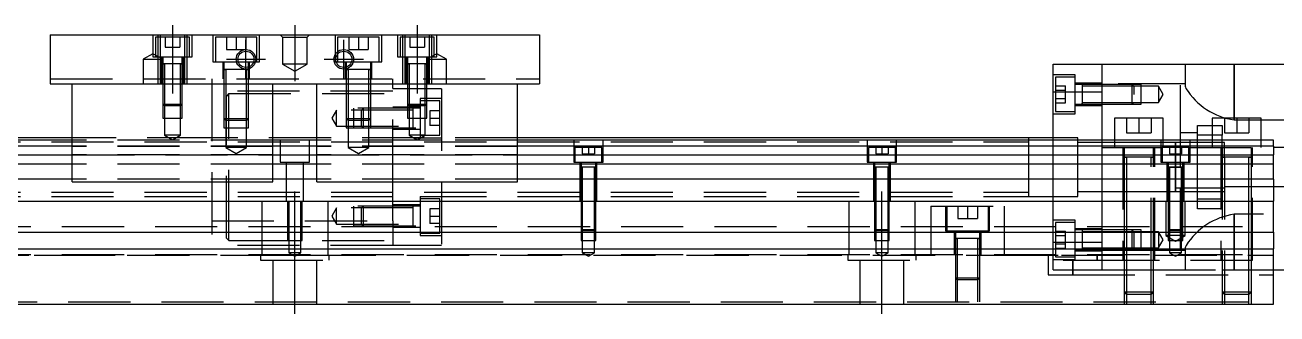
# Model space of a CAD drawing. Extents: x -10 to 607, y -284 to 77.
# Drawn here: x 144.9 to 400.7, y -219.6 to -160.6 of the extents above; entities that cross this region are included whole.
import ezdxf

# ---------------------------------------------------------------- set-up
doc = ezdxf.new("R2010")
doc.units = 0
doc.linetypes.add('CENTER', pattern=[50.8, 31.75, -6.35, 6.35, -6.35])
doc.linetypes.add('DASHED', pattern=[19.05, 12.7, -6.35])
doc.layers.get('0').update_dxf_attribs({"linetype": 'CONTINUOUS'})
doc.layers.add('CENTER', color=1, linetype='CENTER')

msp = doc.modelspace()

# ---------------------------------------------------------------- linework, layer by layer
at = {"color": 7, "linetype": 'CONTINUOUS'}
for p, q in [((150, -162.58), (250, -162.58)), ((150, -162.58), (150, -172.58)), ((250, -162.58), (250, -172.58)), ((355, -174.25029), (355, -168.58)), ((355, -168.58), (365, -168.58)), ((365, -168.58), (437, -168.58)), ((365, -184.08), (365, -168.58)), ((150, -172.58), (250, -172.58)), ((154.5, -192.58), (154.5, -172.58)), ((195.5, -192.58), (195.5, -172.58)), ((204.5, -192.58), (204.5, -172.58)), ((245.5, -192.58), (245.5, -172.58)), ((355, -184.08), (355, -174.25029)), ((355, -174.25029), (365, -174.25029)), ((377.5, -179.58), (367.5, -179.58)), ((367.5, -179.58), (367.5, -184.08)), ((377.5, -184.08), (377.5, -179.58)), ((397.5, -179.58), (387.5, -179.58)), ((387.5, -179.58), (387.5, -184.08)), ((397.5, -184.08), (397.5, -179.58)), ((154.5, -184.08), (0, -184.08)), ((154.5, -183.58), (60.5, -183.58)), ((204.5, -184.08), (195.5, -184.08)), ((350, -183.58), (245.5, -183.58)), ((400, -184.08), (245.5, -184.08)), ((350, -183.58), (349.995, -183.58)), ((350, -184.08), (350, -183.579994)), ((350.005, -183.58), (350, -183.58)), ((355, -183.58), (350, -183.58)), ((350, -189.379946), (350, -184.08)), ((400, -185.332272), (400, -184.08)), ((154.5, -185.332272), (0, -185.332272)), ((204.5, -185.332272), (195.5, -185.332272)), ((400, -185.332272), (245.5, -185.332272)), ((380, -189.58), (380, -184.579994)), ((380, -194.580006), (380, -184.579994)), ((380, -185.33), (380, -185.58)), ((381, -185.33), (380, -185.33)), ((384.5, -185.33), (381, -185.33)), ((387.5, -185.33), (384.5, -185.33)), ((389.5, -185.33), (387.5, -185.33)), ((390, -185.33), (389.5, -185.33)), ((400, -185.332272), (400, -187.10668)), ((0, -187.10668), (154.5, -187.10668)), ((154.5, -189.003076), (0, -189.003076)), ((195.5, -187.10668), (204.5, -187.10668)), ((204.5, -189.003076), (195.5, -189.003076)), ((245.5, -187.10668), (400, -187.10668)), ((400, -189.003076), (245.5, -189.003076)), ((380, -186.88), (380, -188.58)), ((380, -188.58), (380, -189.58)), ((400, -189.003076), (400, -187.10668)), ((400, -192.057372), (400, -189.003076)), ((350, -195.580006), (350, -189.379946)), ((154.5, -192.057372), (0, -192.057372)), ((154.5, -192.58), (195.5, -192.58)), ((204.5, -192.057372), (195.5, -192.057372)), ((204.5, -192.58), (245.5, -192.58)), ((400, -192.057372), (245.5, -192.057372)), ((381.5, -193.83), (384.5, -193.83)), ((384.5, -193.83), (389.5, -193.83)), ((400, -192.057372), (400, -196.58)), ((0, -196.58), (400, -196.58)), ((400, -202.88), (400, -196.58)), ((0, -202.88), (400, -202.88)), ((400, -202.88), (400, -206.28)), ((0, -206.28), (400, -206.28)), ((400, -217.58), (400, -206.28)), ((400, -210.58), (437, -210.58)), ((0, -217.58), (400, -217.58))]:
    msp.add_line(p, q, dxfattribs=at)
at = {"color": 3, "linetype": 'DASHED'}
for p, q in [((171, -162.58), (171, -167.08)), ((178.5, -163.08), (171.5, -163.08)), ((171.5, -163.08), (171.5, -167.08)), ((172.000006, -162.58), (172.000006, -163.08)), ((172.000006, -163.08), (172.000006, -167.08)), ((172.5, -162.58), (172.5, -172.58)), ((173.5, -163.08), (173.5, -165.08)), ((175, -163.08), (175, -165.08)), ((176.5, -163.08), (176.5, -165.08)), ((177.5, -172.58), (177.5, -162.58)), ((177.999994, -163.08), (177.999994, -162.58)), ((177.999994, -167.08), (177.999994, -163.08)), ((178.5, -167.08), (178.5, -163.08)), ((179, -167.08), (179, -162.58)), ((183.25, -162.58), (183.25, -168.08)), ((192.25, -163.08), (183.75, -163.08)), ((183.75, -163.08), (183.75, -168.08)), ((186, -163.08), (186, -165.58)), ((188, -163.08), (188, -165.58)), ((190, -163.08), (190, -165.58)), ((192.25, -168.08), (192.25, -163.08)), ((192.75, -168.08), (192.75, -162.58)), ((197.5, -163.08), (197, -162.58)), ((197.5, -163.08), (197.5, -168.58)), ((197.5, -163.08), (202.5, -163.08)), ((202.5, -163.08), (203, -162.58)), ((202.5, -168.58), (202.5, -163.08)), ((208.25, -162.58), (208.25, -168.08)), ((217.25, -163.08), (208.75, -163.08)), ((208.75, -163.08), (208.75, -166.01875)), ((211, -163.08), (211, -165.58)), ((213, -163.08), (213, -165.58)), ((215, -163.08), (215, -165.58)), ((217.25, -168.08), (217.25, -163.08)), ((217.75, -168.08), (217.75, -162.58)), ((221, -162.58), (221, -167.08)), ((228.5, -163.08), (221.5, -163.08)), ((221.5, -163.08), (221.5, -167.08)), ((222.000006, -162.58), (222.000006, -163.08)), ((222.000006, -163.08), (222.000006, -167.08)), ((222.5, -162.58), (222.5, -172.58)), ((223.5, -163.08), (223.5, -165.08)), ((225, -163.08), (225, -165.08)), ((226.5, -163.08), (226.5, -165.08)), ((227.5, -172.58), (227.5, -162.58)), ((227.999994, -163.08), (227.999994, -162.58)), ((227.999994, -167.08), (227.999994, -163.08)), ((228.5, -167.08), (228.5, -163.08)), ((229, -167.08), (229, -162.58)), ((173.5, -165.08), (175, -165.08)), ((175, -165.08), (176.5, -165.08)), ((186, -165.58), (188, -165.58)), ((188, -165.58), (190, -165.58)), ((208.75, -166.01875), (208.75, -166.502968)), ((211, -165.58), (213, -165.58)), ((213, -165.58), (215, -165.58)), ((223.5, -165.08), (225, -165.08)), ((225, -165.08), (226.5, -165.08)), ((171, -166.4253), (169, -167.58)), ((169, -167.58), (173, -167.58)), ((169, -167.58), (169, -172.58)), ((173, -167.58), (171, -166.4253)), ((171, -167.08), (179, -167.08)), ((172.000006, -167.08), (172.000006, -172.58)), ((172.75, -167.08), (172.75, -172.58)), ((177.000006, -168.48), (172.999994, -168.48)), ((177.000006, -168.48), (172.999994, -168.48)), ((173, -167.08), (173, -168.48)), ((173, -168.475), (173, -168.48)), ((173, -168.48), (173.216462, -168.48)), ((173.216708, -168.48), (173, -168.48)), ((173, -168.48), (173, -168.485)), ((173, -168.48), (173, -172.58)), ((176.783332, -168.48), (173.216708, -168.48)), ((173.35, -168.48), (173.35, -172.58)), ((176.65, -172.58), (176.65, -168.48)), ((177, -168.48), (176.783332, -168.48)), ((176.783538, -168.48), (177, -168.48)), ((177, -168.48), (177, -167.08)), ((177, -168.48), (177, -168.475)), ((177, -168.485), (177, -168.48)), ((177, -172.58), (177, -168.48)), ((177.25, -172.58), (177.25, -167.08)), ((177.999994, -172.58), (177.999994, -167.08)), ((183.25, -168.08), (192.75, -168.08)), ((185.25, -168.08), (185.25, -171.58)), ((185.5, -168.08), (185.5, -169.68)), ((190.5, -169.152418), (190.5, -168.08)), ((190.75, -171.58), (190.75, -168.08)), ((197.5, -168.58), (200, -170.023376)), ((202.5, -168.58), (197.5, -168.58)), ((200, -170.023376), (202.5, -168.58)), ((208.25, -168.08), (217.75, -168.08)), ((208.75, -166.502968), (208.75, -168.08)), ((210.25, -168.08), (210.25, -171.58)), ((210.5, -168.08), (210.5, -169.152418)), ((215.5, -169.68), (215.5, -168.08)), ((215.75, -171.58), (215.75, -168.08)), ((221, -167.08), (229, -167.08)), ((222.000006, -167.08), (222.000006, -172.58)), ((222.75, -167.08), (222.75, -172.58)), ((227.000006, -168.48), (222.999994, -168.48)), ((227.000006, -168.48), (222.999994, -168.48)), ((227.000006, -168.48), (222.999994, -168.48)), ((223, -167.08), (223, -168.48)), ((223, -168.475), (223, -168.48)), ((223, -168.48), (223.216462, -168.48)), ((223.216708, -168.48), (223, -168.48)), ((223, -168.48), (223, -168.485)), ((223, -168.48), (223, -172.58)), ((226.783332, -168.48), (223.216708, -168.48)), ((223.35, -168.48), (223.35, -172.58)), ((226.65, -172.58), (226.65, -168.48)), ((227, -168.48), (226.783332, -168.48)), ((226.783538, -168.48), (227, -168.48)), ((229, -166.4253), (227, -167.58)), ((227, -168.48), (227, -167.08)), ((227, -167.58), (231, -167.58)), ((227, -168.48), (227, -168.475)), ((227, -168.485), (227, -168.48)), ((227, -172.58), (227, -168.48)), ((227.25, -172.58), (227.25, -167.08)), ((227.999994, -172.58), (227.999994, -167.08)), ((231, -167.58), (229, -166.4253)), ((231, -172.58), (231, -167.58)), ((382, -168.58), (382, -173.057288)), ((392, -179.93635), (392, -168.58)), ((392, -168.58), (392, -179.93635)), ((190.500006, -169.68), (185.499994, -169.68)), ((190.500006, -169.68), (185.499994, -169.68)), ((190.500006, -169.68), (185.499994, -169.68)), ((185.5, -169.675), (185.5, -169.68)), ((185.5, -169.68), (185.757448, -169.68)), ((185.757468, -169.68), (185.5, -169.68)), ((185.5, -169.68), (185.5, -169.685)), ((185.5, -169.68), (185.5, -171.58)), ((190.013852, -169.68), (185.757468, -169.68)), ((185.9, -169.68), (185.9, -171.58)), ((190.242552, -169.68), (190.013852, -169.68)), ((190.1, -171.58), (190.1, -169.68)), ((190.5, -169.68), (190.242552, -169.68)), ((190.242602, -169.68), (190.5, -169.68)), ((190.5, -169.516492), (190.5, -169.152418)), ((190.5, -169.68), (190.5, -169.516492)), ((190.5, -169.68), (190.5, -169.675)), ((190.5, -169.685), (190.5, -169.68)), ((190.5, -171.58), (190.5, -169.68)), ((215.500006, -169.68), (210.499994, -169.68)), ((215.500006, -169.68), (210.499994, -169.68)), ((210.5, -169.152418), (210.5, -169.516492)), ((210.5, -169.516492), (210.5, -169.68)), ((210.5, -169.675), (210.5, -169.68)), ((210.5, -169.68), (210.757448, -169.68)), ((210.757468, -169.68), (210.5, -169.68)), ((210.5, -169.68), (210.5, -169.685)), ((210.5, -169.68), (210.5, -171.58)), ((215.242552, -169.68), (210.757468, -169.68)), ((210.9, -169.68), (210.9, -171.58)), ((215.1, -171.58), (215.1, -169.68)), ((215.5, -169.68), (215.242552, -169.68)), ((215.242602, -169.68), (215.5, -169.68)), ((215.5, -169.68), (215.5, -169.675)), ((215.5, -169.685), (215.5, -169.68)), ((215.5, -171.58), (215.5, -169.68)), ((359.5, -170.730758), (355, -170.730758)), ((355.5, -171.230758), (355.5, -174.730758)), ((359.5, -171.230758), (355.5, -171.230758)), ((359.5, -178.730758), (359.5, -170.730758)), ((150, -171.58), (250, -171.58)), ((173, -172.58), (173, -176.73)), ((173.000006, -172.58), (173.000002, -176.73)), ((173.35, -172.58), (173.35, -177.08)), ((176.65, -177.08), (176.65, -172.58)), ((176.999998, -176.73), (176.999994, -172.58)), ((177, -176.73), (177, -172.58)), ((183, -171.58), (183, -205.58)), ((185.5, -171.58), (185.5, -172.58)), ((185.5, -172.58), (185.5, -179.68)), ((185.500006, -172.58), (185.500002, -179.68)), ((185.500006, -171.58), (185.500006, -172.58)), ((185.9, -171.58), (185.9, -172.58)), ((185.9, -172.58), (185.9, -180.08)), ((190.1, -172.58), (190.1, -171.58)), ((190.1, -180.08), (190.1, -172.58)), ((190.499994, -172.58), (190.499994, -171.58)), ((190.499998, -179.68), (190.499994, -172.58)), ((190.5, -172.58), (190.5, -171.58)), ((190.5, -179.68), (190.5, -172.58)), ((210.5, -171.58), (210.5, -172.58)), ((210.5, -172.58), (210.5, -179.68)), ((210.500006, -172.58), (210.500002, -179.68)), ((210.500006, -171.58), (210.500006, -172.58)), ((210.9, -171.58), (210.9, -172.58)), ((210.9, -172.58), (210.9, -180.08)), ((215.1, -172.58), (215.1, -171.58)), ((215.1, -180.08), (215.1, -172.58)), ((215.499994, -172.58), (215.499994, -171.58)), ((215.499998, -179.68), (215.499994, -172.58)), ((215.5, -172.58), (215.5, -171.58)), ((215.5, -179.68), (215.5, -172.58)), ((220, -172.58), (220, -171.58)), ((220, -192.58), (220, -172.58)), ((230, -173.58), (220, -173.58)), ((223, -172.58), (223, -176.73)), ((223.000006, -172.58), (223.000002, -176.73)), ((223.35, -172.58), (223.35, -177.08)), ((226.65, -177.08), (226.65, -172.58)), ((226.999998, -176.73), (226.999994, -172.58)), ((227, -176.73), (227, -172.58)), ((230, -173.58), (230, -205.58)), ((355.5, -172.998706), (357.5, -172.998706)), ((355.5, -173.864732), (357.5, -173.864732)), ((357.5, -173.864732), (357.5, -172.998706)), ((357.5, -175.596782), (357.5, -173.864732)), ((365, -172.480758), (359.5, -172.480758)), ((360.9, -172.730758), (359.5, -172.730758)), ((360.9, -172.730758), (360.895, -172.730758)), ((360.9, -172.730752), (360.9, -176.730762)), ((360.9, -172.730752), (360.9, -173.080758)), ((360.9, -172.730758), (360.9, -172.947426)), ((365, -172.730758), (360.9, -172.730758)), ((360.905, -172.730758), (360.9, -172.730758)), ((360.9, -172.947426), (360.9, -174.730758)), ((360.9, -173.080758), (360.9, -174.597714)), ((365, -173.080758), (360.9, -173.080758)), ((381, -172.58), (365, -172.58)), ((371.15, -172.730758), (365, -172.730758)), ((371.15, -172.73076), (365, -172.730762)), ((371.5, -173.080758), (365, -173.080758)), ((371.15, -174.730758), (371.15, -172.730758)), ((371.5, -173.080758), (371.15, -172.730758)), ((373, -172.730762), (371.15, -172.73076)), ((371.5, -173.080758), (371.5, -174.730758)), ((373, -173.080758), (371.5, -173.080758)), ((373, -176.730752), (373, -172.730762)), ((376.5, -173.080758), (373, -173.080758)), ((376.5, -173.080758), (376.5, -174.730758)), ((377.452628, -174.730758), (376.5, -173.080758)), ((381, -185.58), (381, -172.58)), ((382, -172.58), (381, -172.58)), ((382, -173.057288), (382.033206, -173.27572)), ((382.033206, -173.27572), (382.130496, -173.532408)), ((220, -174.08), (183, -174.08)), ((186.5, -174.58), (186, -175.08)), ((186, -204.08), (186, -175.08)), ((186.5, -202.88), (186.5, -174.58)), ((186.5, -174.58), (220, -174.58)), ((225.6, -175.58), (225.6, -183.58)), ((230, -175.58), (225.6, -175.58)), ((225.6, -176.08), (225.6, -177.08)), ((226.65, -176.08), (225.6, -176.08)), ((227, -176.08), (226.65, -176.08)), ((229.6, -176.08), (227, -176.08)), ((229.6, -183.08), (229.6, -176.08)), ((355.5, -174.730758), (355.5, -178.230758)), ((355.5, -175.596782), (357.5, -175.596782)), ((355.5, -176.462808), (357.5, -176.462808)), ((357.5, -176.462808), (357.5, -175.596782)), ((360.9, -174.597714), (360.9, -174.863802)), ((360.9, -174.730758), (360.9, -176.730762)), ((360.9, -174.730758), (360.9, -176.51405)), ((360.9, -174.863802), (360.9, -176.380758)), ((360.9, -176.380758), (360.9, -176.730762)), ((360.9, -176.380758), (365, -176.380758)), ((360.9, -176.51405), (360.9, -176.730758)), ((360.9, -176.51405), (360.9, -176.730758)), ((360.9, -176.730758), (360.9, -176.51409)), ((365, -176.380758), (371.5, -176.380758)), ((371.15, -176.730758), (371.15, -174.730758)), ((371.15, -176.730758), (371.5, -176.380758)), ((371.5, -176.380758), (373, -176.380758)), ((373, -176.380758), (376.5, -176.380758)), ((376.5, -174.730758), (376.5, -176.380758)), ((376.5, -176.380758), (377.452628, -174.730758)), ((173, -176.73), (177, -176.73)), ((173, -176.73), (173.35, -177.08)), ((173.000002, -176.73), (173.000006, -179.58)), ((176.65, -177.08), (173.35, -177.08)), ((173.35, -177.08), (173.35, -179.58)), ((176.65, -177.08), (177, -176.73)), ((176.65, -179.58), (176.65, -177.08)), ((176.999994, -179.58), (176.999998, -176.73)), ((208.5, -177.93), (207.547372, -179.58)), ((208.5, -181.23), (208.5, -177.93)), ((224.2, -177.93), (208.5, -177.93)), ((212, -177.58), (212, -181.579994)), ((225.6, -177.58), (212, -177.58)), ((213.95, -177.58), (213.6, -177.93)), ((213.6, -181.23), (213.6, -177.93)), ((213.95, -177.58), (213.95, -181.58)), ((225.6, -177.33), (220, -177.33)), ((223, -176.73), (227, -176.73)), ((223, -176.73), (223.35, -177.08)), ((223.000002, -176.73), (223.000006, -179.58)), ((226.65, -177.08), (223.35, -177.08)), ((223.35, -177.08), (223.35, -179.58)), ((224.2, -177.58), (224.195, -177.58)), ((224.2, -181.580006), (224.2, -177.579994)), ((224.2, -179.58), (224.2, -177.579994)), ((224.2, -181.580006), (224.2, -177.579994)), ((224.2, -177.796708), (224.2, -177.58)), ((224.205, -177.58), (224.2, -177.58)), ((224.2, -177.929736), (224.2, -177.796708)), ((224.2, -179.439948), (224.2, -177.929736)), ((226.65, -177.08), (227, -176.73)), ((226.65, -179.58), (226.65, -177.08)), ((226.999994, -179.58), (226.999998, -176.73)), ((227.6, -178.08), (227.6, -181.08)), ((229.6, -178.08), (227.6, -178.08)), ((355, -178.730758), (359.5, -178.730758)), ((355.5, -178.230758), (359.5, -178.230758)), ((359.5, -176.730758), (360.905, -176.730758)), ((359.5, -176.980758), (365, -176.980758)), ((360.895, -176.730758), (365, -176.730758)), ((365, -176.730752), (371.15, -176.730756)), ((365, -176.730758), (371.15, -176.730758)), ((371.15, -176.730756), (373, -176.730752)), ((173.000006, -179.58), (176.999994, -179.58)), ((173.35, -179.58), (173.35, -183.08)), ((176.65, -183.08), (176.65, -179.58)), ((185.5, -179.68), (190.5, -179.68)), ((185.5, -179.68), (185.9, -180.08)), ((185.500002, -179.68), (185.500006, -181.58)), ((185.500006, -181.58), (190.499994, -181.58)), ((190.1, -180.08), (185.9, -180.08)), ((185.9, -180.08), (185.9, -181.58)), ((185.9, -181.58), (185.9, -185.58)), ((190.1, -180.08), (190.5, -179.68)), ((190.1, -181.58), (190.1, -180.08)), ((190.1, -185.58), (190.1, -181.58)), ((190.499994, -181.58), (190.499998, -179.68)), ((207.547372, -179.58), (208.5, -181.23)), ((208.5, -181.23), (224.2, -181.23)), ((210.5, -179.68), (215.5, -179.68)), ((210.5, -179.68), (210.9, -180.08)), ((210.500002, -179.68), (210.500006, -181.58)), ((210.500006, -181.58), (215.499994, -181.58)), ((215.1, -180.08), (210.9, -180.08)), ((210.9, -180.08), (210.9, -181.58)), ((210.9, -181.58), (210.9, -185.58)), ((212, -181.579994), (225.6, -181.579994)), ((213.6, -181.23), (213.95, -181.58)), ((215.1, -180.08), (215.5, -179.68)), ((215.1, -181.58), (215.1, -180.08)), ((215.1, -185.58), (215.1, -181.58)), ((215.499994, -181.58), (215.499998, -179.68)), ((223.000006, -179.58), (226.999994, -179.58)), ((223.35, -179.58), (223.35, -183.08)), ((224.2, -181.363332), (224.2, -179.72004)), ((226.65, -183.08), (226.65, -179.58)), ((227.6, -179.58), (229.6, -179.58)), ((229.6, -181.08), (227.6, -181.08)), ((370, -179.58), (370, -182.58)), ((372.5, -179.58), (372.5, -182.58)), ((375, -179.58), (375, -182.58)), ((384.5, -181.08), (389.5, -181.08)), ((384.5, -183.08), (384.5, -181.08)), ((389.5, -181.08), (389.5, -183.08)), ((390, -179.58), (390, -182.58)), ((392, -179.93635), (417, -179.93635)), ((392.5, -179.58), (392.5, -182.58)), ((395, -179.58), (395, -182.58)), ((182.5, -183.58), (154.5, -183.58)), ((195.5, -184.08), (154.5, -184.08)), ((176.65, -183.08), (173.35, -183.08)), ((173.35, -183.08), (175, -184.032628)), ((175, -184.032628), (176.65, -183.08)), ((245.5, -183.58), (182.5, -183.58)), ((197, -184.08), (197, -188.58)), ((203, -188.58), (203, -184.08)), ((245.5, -184.08), (204.5, -184.08)), ((220, -181.83), (225.6, -181.83)), ((226.65, -183.08), (223.35, -183.08)), ((223.35, -183.08), (225, -184.032628)), ((224.6, -183.58), (229.6, -183.58)), ((230, -184.08), (224.6, -184.08)), ((225, -184.032628), (226.65, -183.08)), ((225.6, -183.08), (229.6, -183.08)), ((225.6, -183.58), (230, -183.58)), ((257, -184.08), (257, -188.58)), ((263, -188.58), (263, -184.08)), ((317, -184.08), (317, -188.58)), ((323, -188.58), (323, -184.08)), ((350, -184.078756), (350, -183.58)), ((350, -189.379962), (350, -184.078756)), ((360, -183.58), (355, -183.58)), ((355, -196.58), (355, -184.08)), ((360, -184.08), (360, -183.58)), ((360, -189.58), (360, -184.08)), ((365, -185.58), (365, -184.08)), ((367.5, -184.08), (367.5, -185.58)), ((370, -182.58), (372.5, -182.58)), ((372.5, -182.58), (375, -182.58)), ((377, -184.08), (377, -188.58)), ((377.5, -185.58), (377.5, -184.08)), ((384.5, -182.58), (381, -182.58)), ((383, -188.58), (383, -184.08)), ((389.5, -183.08), (384.5, -183.08)), ((384.5, -185.58), (384.5, -183.08)), ((387.5, -184.08), (387.5, -185.58)), ((389.5, -185.58), (389.5, -183.08)), ((390, -182.58), (392.5, -182.58)), ((392.5, -182.58), (395, -182.58)), ((397.5, -185.58), (397.5, -184.08)), ((55, -184.455), (350, -184.455)), ((195.5, -185.332272), (154.5, -185.332272)), ((195.5, -185.377056), (154.5, -185.377056)), ((190.1, -185.58), (185.9, -185.58)), ((185.9, -185.58), (188, -186.792436)), ((188, -186.792436), (190.1, -185.58)), ((245.5, -185.332272), (204.5, -185.332272)), ((245.5, -185.377056), (204.5, -185.377056)), ((215.1, -185.58), (210.9, -185.58)), ((210.9, -185.58), (213, -186.792436)), ((213, -186.792436), (215.1, -185.58)), ((262.75, -185.58), (257.25, -185.58)), ((257.25, -185.58), (257.25, -188.58)), ((258.75, -185.58), (258.75, -186.88)), ((260, -185.58), (260, -186.88)), ((261.25, -185.58), (261.25, -186.88)), ((262.75, -188.58), (262.75, -185.58)), ((322.75, -185.58), (317.25, -185.58)), ((317.25, -185.58), (317.25, -188.58)), ((318.75, -185.58), (318.75, -186.88)), ((320, -185.58), (320, -186.88)), ((321.25, -185.58), (321.25, -186.88)), ((322.75, -188.58), (322.75, -185.58)), ((365, -184.58), (360, -184.58)), ((367.5, -184.58), (365, -184.58)), ((365, -185.58), (377.25, -185.58)), ((365, -196.58), (365, -185.58)), ((377.5, -184.58), (367.5, -184.58)), ((369.25, -185.58), (369.25, -208.58)), ((369.5, -185.58), (369.5, -187.58)), ((375.5, -187.58), (375.5, -185.58)), ((375.75, -208.58), (375.75, -185.58)), ((382.75, -185.58), (377.25, -185.58)), ((377.25, -185.58), (377.25, -188.58)), ((380.005, -184.58), (377.5, -184.58)), ((378.75, -185.58), (378.75, -186.88)), ((381, -184.58), (379.995, -184.58)), ((380, -184.58), (380, -185.144922)), ((380, -185.14491), (380, -184.58)), ((380, -185.144922), (380, -185.4797)), ((380, -185.58), (380, -186.88)), ((384.5, -184.58), (381, -184.58)), ((381, -188.58), (381, -185.58)), ((381.25, -185.58), (381.25, -186.88)), ((382.75, -185.58), (400, -185.58)), ((382.75, -188.58), (382.75, -185.58)), ((387.5, -184.58), (384.5, -184.58)), ((384.5, -196.08), (384.5, -185.58)), ((389.5, -184.58), (387.5, -184.58)), ((389.25, -185.58), (389.25, -208.58)), ((390, -184.58), (389.5, -184.58)), ((389.5, -185.58), (389.5, -187.58)), ((390, -185.58), (390, -184.58)), ((390, -187.58), (390, -185.58)), ((395.5, -187.58), (395.5, -185.58)), ((395.75, -208.58), (395.75, -185.58)), ((405, -185.58), (400, -185.58)), ((195.5, -187.08), (154.5, -187.08)), ((154.5, -187.10668), (195.5, -187.10668)), ((195.5, -189.003076), (154.5, -189.003076)), ((197, -188.58), (203, -188.58)), ((198.25, -188.58), (198.25, -196.58)), ((201.75, -196.58), (201.75, -188.58)), ((245.5, -187.08), (204.5, -187.08)), ((204.5, -187.10668), (245.5, -187.10668)), ((245.5, -189.003076), (204.5, -189.003076)), ((257, -188.58), (263, -188.58)), ((258.25, -188.58), (258.25, -196.58)), ((258.5, -188.58), (258.5, -189.58)), ((258.75, -186.88), (260, -186.88)), ((260, -186.88), (261.25, -186.88)), ((261.5, -189.58), (261.5, -188.58)), ((261.75, -196.58), (261.75, -188.58)), ((317, -188.58), (323, -188.58)), ((318.25, -188.58), (318.25, -196.58)), ((318.5, -188.58), (318.5, -189.58)), ((318.75, -186.88), (320, -186.88)), ((320, -186.88), (321.25, -186.88)), ((321.5, -189.58), (321.5, -188.58)), ((321.75, -196.58), (321.75, -188.58)), ((375.500006, -187.58), (369.499994, -187.58)), ((375.500006, -187.58), (369.499994, -187.58)), ((369.5, -187.575), (369.5, -187.58)), ((369.5, -187.58), (369.84965, -187.58)), ((369.849602, -187.58), (369.5, -187.58)), ((369.5, -187.58), (369.5, -196.58)), ((369.5, -187.58), (369.5, -187.585)), ((375.15035, -187.58), (369.849602, -187.58)), ((370, -187.58), (370, -196.58)), ((375, -208.58), (375, -187.58)), ((375.150204, -187.58), (375.5, -187.58)), ((375.5, -187.58), (375.15035, -187.58)), ((375.5, -187.58), (375.5, -187.575)), ((375.5, -208.58), (375.5, -187.58)), ((375.5, -187.585), (375.5, -187.58)), ((377, -188.58), (383, -188.58)), ((378.25, -188.58), (378.25, -196.58)), ((378.5, -188.58), (378.5, -189.58)), ((378.75, -186.88), (380, -186.88)), ((380, -186.88), (381.25, -186.88)), ((380, -186.97963), (380, -188.579882)), ((380, -188.579882), (380, -189.379974)), ((381, -189.58), (381, -188.58)), ((381.5, -189.58), (381.5, -188.58)), ((381.75, -196.58), (381.75, -188.58)), ((395.500006, -187.58), (389.499994, -187.58)), ((395.500006, -187.58), (389.499994, -187.58)), ((389.5, -187.575), (389.5, -187.58)), ((389.5, -187.58), (389.84965, -187.58)), ((389.849602, -187.58), (389.5, -187.58)), ((389.5, -187.58), (389.5, -187.585)), ((389.5, -187.58), (389.5, -208.58)), ((395.15035, -187.58), (389.849602, -187.58)), ((390, -187.58), (390, -208.58)), ((395, -196.58), (395, -187.58)), ((395.150204, -187.58), (395.5, -187.58)), ((395.5, -187.58), (395.15035, -187.58)), ((395.5, -187.58), (395.5, -187.575)), ((395.5, -187.585), (395.5, -187.58)), ((395.5, -196.58), (395.5, -187.58)), ((259.998804, -189.58), (258.499994, -189.58)), ((258.5, -189.575), (258.5, -189.58)), ((258.624678, -189.58), (258.5, -189.58)), ((258.5, -189.58), (258.5, -196.58)), ((258.5, -189.58), (258.5, -189.585)), ((259.998804, -189.58), (258.624678, -189.58)), ((258.75, -189.58), (258.75, -196.58)), ((261.500006, -189.58), (259.998804, -189.58)), ((261.37533, -189.58), (259.998804, -189.58)), ((261.25, -196.58), (261.25, -189.58)), ((261.5, -189.58), (261.37533, -189.58)), ((261.5, -189.58), (261.5, -189.575)), ((261.5, -196.58), (261.5, -189.58)), ((261.5, -189.585), (261.5, -189.58)), ((319.998804, -189.58), (318.499994, -189.58)), ((318.5, -189.575), (318.5, -189.58)), ((318.624678, -189.58), (318.5, -189.58)), ((318.5, -189.58), (318.5, -189.585)), ((318.5, -189.58), (318.5, -196.58)), ((319.998804, -189.58), (318.624678, -189.58)), ((318.75, -189.58), (318.75, -196.58)), ((321.500006, -189.58), (319.998804, -189.58)), ((321.37533, -189.58), (319.998804, -189.58)), ((321.25, -196.58), (321.25, -189.58)), ((321.5, -189.58), (321.37533, -189.58)), ((321.5, -189.58), (321.5, -189.575)), ((321.5, -189.585), (321.5, -189.58)), ((321.5, -196.58), (321.5, -189.58)), ((350, -189.780026), (350, -189.379962)), ((350, -195.579164), (350, -189.780026)), ((360, -195.58), (360, -189.58)), ((381.500006, -189.58), (378.499994, -189.58)), ((380, -189.58), (378.499994, -189.58)), ((378.5, -189.575), (378.5, -189.58)), ((378.5, -189.58), (378.62467, -189.58)), ((378.624678, -189.58), (378.5, -189.58)), ((378.5, -189.58), (378.5, -189.585)), ((378.5, -189.58), (378.5, -196.58)), ((378.62467, -189.58), (381.375392, -189.58)), ((379.998804, -189.58), (378.624678, -189.58)), ((378.75, -189.58), (378.75, -196.58)), ((381.37533, -189.58), (379.998804, -189.58)), ((380, -189.379974), (380, -189.58)), ((381.500006, -189.58), (380, -189.58)), ((380, -189.58), (380, -193.83)), ((380, -189.58), (380, -194.015962)), ((381, -206.58), (381, -189.58)), ((381.25, -196.58), (381.25, -189.58)), ((381.5, -189.58), (381.37533, -189.58)), ((381.375392, -189.58), (381.5, -189.58)), ((381.5, -189.58), (381.5, -189.575)), ((381.5, -189.585), (381.5, -189.58)), ((381.5, -196.58), (381.5, -189.58)), ((195.5, -192.057372), (154.5, -192.057372)), ((195.5, -192.08), (154.5, -192.08)), ((245.5, -192.057372), (204.5, -192.057372)), ((245.5, -192.08), (204.5, -192.08)), ((220, -196.58), (220, -192.58)), ((380, -194.580006), (380, -193.83)), ((380, -193.83), (381, -193.83)), ((380, -194.58), (380, -194.015962)), ((380, -194.015962), (380, -194.58)), ((381, -193.83), (381.25, -193.83)), ((381.25, -193.83), (381.5, -193.83)), ((389.5, -193.83), (390, -193.83)), ((390, -193.58), (395, -193.58)), ((395, -193.58), (395.5, -193.58)), ((395.5, -193.58), (400, -193.58)), ((400, -193.58), (405, -193.58)), ((55, -194.705), (350, -194.705)), ((55, -195.58), (350, -195.58)), ((193.291796, -207.58), (193.291796, -196.58)), ((198.500006, -196.58), (198.500006, -202.88)), ((198.75, -196.58), (198.75, -204.58)), ((201.25, -204.58), (201.25, -196.58)), ((201.499994, -202.88), (201.499994, -196.58)), ((206.708204, -196.58), (206.708204, -207.58)), ((220, -200.58), (220, -196.58)), ((225.6, -195.58), (225.6, -203.58)), ((225.6, -195.58), (230, -195.58)), ((229.6, -196.08), (225.6, -196.08)), ((229.6, -202.88), (229.6, -196.08)), ((258.5, -196.58), (258.5, -202.33)), ((258.500006, -196.58), (258.500002, -202.33)), ((258.75, -196.58), (258.75, -202.58)), ((261.25, -202.58), (261.25, -196.58)), ((261.499998, -202.33), (261.499994, -196.58)), ((261.5, -202.33), (261.5, -196.58)), ((313.291796, -207.58), (313.291796, -196.58)), ((318.5, -196.58), (318.5, -202.33)), ((318.500006, -196.58), (318.500002, -202.33)), ((318.75, -196.58), (318.75, -202.58)), ((321.25, -202.58), (321.25, -196.58)), ((321.499998, -202.33), (321.499994, -196.58)), ((321.5, -202.33), (321.5, -196.58)), ((326.708204, -196.58), (326.708204, -207.58)), ((349.995, -195.58), (350, -195.58)), ((350, -195.58), (350, -195.579164)), ((350, -195.58), (350.005, -195.58)), ((350, -195.58), (355, -195.58)), ((355, -195.58), (360, -195.58)), ((355, -202.88), (355, -196.58)), ((360, -194.58), (365, -194.58)), ((365, -194.58), (369.5, -194.58)), ((365, -202.88), (365, -196.58)), ((369.5, -194.58), (370, -194.58)), ((369.5, -196.58), (369.5, -202.88)), ((370, -194.58), (375, -194.58)), ((370, -196.58), (370, -202.88)), ((375, -194.58), (375.5, -194.58)), ((375.5, -194.58), (378.5, -194.58)), ((378, -196.58), (378, -203.58)), ((378.5, -194.58), (378.75, -194.58)), ((378.5, -196.58), (378.5, -202.33)), ((378.500006, -196.58), (378.500006, -202.330006)), ((378.75, -194.58), (380, -194.58)), ((378.75, -196.58), (378.75, -202.58)), ((379.995, -194.58), (380, -194.58)), ((380, -194.58), (380.005, -194.58)), ((380, -194.58), (381, -194.58)), ((381, -194.58), (381.25, -194.58)), ((381.25, -194.58), (381.5, -194.58)), ((381.25, -202.58), (381.25, -196.58)), ((381.499994, -202.330006), (381.499994, -196.58)), ((381.5, -194.58), (384.5, -194.58)), ((381.5, -202.33), (381.5, -196.58)), ((382, -203.58), (382, -196.58)), ((384.5, -194.58), (389.5, -194.58)), ((384.5, -196.08), (389.5, -196.08)), ((384.5, -198.08), (384.5, -196.08)), ((389.5, -194.58), (390, -194.58)), ((395, -202.88), (395, -196.58)), ((395.5, -202.88), (395.5, -196.58)), ((208.5, -197.93), (207.547372, -199.58)), ((207.547372, -199.58), (208.5, -201.23)), ((208.5, -201.23), (208.5, -197.93)), ((224.2, -197.93), (208.5, -197.93)), ((212, -197.58), (212, -201.579994)), ((225.6, -197.58), (212, -197.58)), ((213.95, -197.58), (213.6, -197.93)), ((213.6, -201.23), (213.6, -197.93)), ((213.95, -197.58), (213.95, -201.58)), ((225.6, -197.33), (220, -197.33)), ((224.2, -197.58), (224.195, -197.58)), ((224.2, -201.580006), (224.2, -197.579994)), ((224.2, -199.58), (224.2, -197.579994)), ((224.2, -201.580006), (224.2, -197.579994)), ((224.2, -197.796708), (224.2, -197.58)), ((224.205, -197.58), (224.2, -197.58)), ((224.2, -197.929736), (224.2, -197.796708)), ((224.2, -199.439948), (224.2, -197.929736)), ((227.6, -198.08), (227.6, -201.08)), ((229.6, -198.08), (227.6, -198.08)), ((227.6, -199.58), (229.6, -199.58)), ((330, -197.58), (330, -202.88)), ((330, -197.58), (345, -197.58)), ((333, -197.58), (333, -202.58)), ((333.25, -197.58), (333.25, -202.58)), ((335.5, -197.58), (335.5, -200.08)), ((337.5, -197.58), (337.5, -200.08)), ((339.5, -197.58), (339.5, -200.08)), ((341.75, -202.58), (341.75, -197.58)), ((342, -202.58), (342, -197.58)), ((345, -197.58), (345, -202.88)), ((389.5, -198.08), (384.5, -198.08)), ((417, -199.22365), (392, -199.22365)), ((392, -210.58), (392, -199.22365)), ((392, -199.22365), (392, -208.58)), ((0, -201.73), (400, -201.73)), ((183, -200.58), (220, -200.58)), ((208.5, -201.23), (224.2, -201.23)), ((212, -201.579994), (225.6, -201.579994)), ((213.6, -201.23), (213.95, -201.58)), ((220, -200.58), (220, -202.88)), ((220, -201.83), (225.6, -201.83)), ((224.2, -201.363332), (224.2, -199.72004)), ((229.6, -201.08), (227.6, -201.08)), ((335.5, -200.08), (337.5, -200.08)), ((337.5, -200.08), (339.5, -200.08)), ((359.5, -200.429242), (355, -200.429242)), ((355.5, -200.929242), (355.5, -202.88)), ((359.5, -200.929242), (355.5, -200.929242)), ((359.5, -208.429242), (359.5, -200.429242)), ((186, -204.08), (186.5, -204.58)), ((186.5, -204.58), (186.5, -202.88)), ((186.5, -204.58), (220, -204.58)), ((198.500006, -202.88), (198.500006, -204.58)), ((198.500006, -204.58), (201.499994, -204.58)), ((198.75, -204.58), (198.75, -207.08)), ((201.25, -207.08), (201.25, -204.58)), ((201.499994, -204.58), (201.499994, -202.88)), ((220, -202.88), (220, -205.58)), ((225.6, -202.88), (225.6, -203.08)), ((225.6, -203.08), (228.500006, -203.08)), ((225.6, -203.58), (230, -203.58)), ((228.500006, -203.08), (229.6, -203.08)), ((229.6, -203.08), (229.6, -202.88)), ((258.5, -202.33), (261.5, -202.33)), ((258.5, -202.33), (258.75, -202.58)), ((258.500002, -202.33), (258.500006, -202.88)), ((258.500006, -202.88), (258.500006, -204.58)), ((258.500006, -204.58), (261.499994, -204.58)), ((261.25, -202.58), (258.75, -202.58)), ((258.75, -202.58), (258.75, -204.58)), ((258.75, -204.58), (258.75, -207.08)), ((261.25, -202.58), (261.5, -202.33)), ((261.25, -204.58), (261.25, -202.58)), ((261.25, -207.08), (261.25, -204.58)), ((261.499994, -202.88), (261.499998, -202.33)), ((261.499994, -204.58), (261.499994, -202.88)), ((318.5, -202.33), (321.5, -202.33)), ((318.5, -202.33), (318.75, -202.58)), ((318.500002, -202.33), (318.500006, -202.88)), ((318.500006, -202.88), (318.500006, -204.58)), ((318.500006, -204.58), (321.499994, -204.58)), ((321.25, -202.58), (318.75, -202.58)), ((318.75, -202.58), (318.75, -204.58)), ((318.75, -204.58), (318.75, -207.08)), ((321.25, -202.58), (321.5, -202.33)), ((321.25, -204.58), (321.25, -202.58)), ((321.25, -207.08), (321.25, -204.58)), ((321.499994, -202.88), (321.499998, -202.33)), ((321.499994, -204.58), (321.499994, -202.88)), ((330, -202.88), (330, -206.28)), ((333, -202.58), (342, -202.58)), ((334.75, -202.58), (334.75, -207.58)), ((340.000006, -204.18), (334.999994, -204.18)), ((340.000006, -204.18), (334.999994, -204.18)), ((340.000006, -204.18), (334.999994, -204.18)), ((335, -202.58), (335, -202.88)), ((335, -202.88), (335, -204.18)), ((335, -204.175), (335, -204.18)), ((335, -204.18), (335.257448, -204.18)), ((335.257468, -204.18), (335, -204.18)), ((335, -204.18), (335, -204.185)), ((335, -204.18), (335, -206.28)), ((339.742552, -204.18), (335.257468, -204.18)), ((335.4, -204.18), (335.4, -206.28)), ((339.6, -206.28), (339.6, -204.18)), ((340, -204.18), (339.742552, -204.18)), ((339.742602, -204.18), (340, -204.18)), ((340, -202.88), (340, -202.58)), ((340, -204.18), (340, -202.88)), ((340, -204.18), (340, -204.175)), ((340, -204.185), (340, -204.18)), ((340, -206.28), (340, -204.18)), ((340.25, -207.58), (340.25, -202.58)), ((345, -202.88), (345, -206.28)), ((355, -204.90971), (355, -202.88)), ((355.5, -202.697192), (357.5, -202.697192)), ((355.5, -202.88), (355.5, -204.429242)), ((355.5, -203.563218), (357.5, -203.563218)), ((355.5, -204.429242), (355.5, -206.28)), ((357.5, -203.563218), (357.5, -202.697192)), ((357.5, -205.295268), (357.5, -203.563218)), ((365, -202.179242), (359.5, -202.179242)), ((360.9, -202.429242), (359.5, -202.429242)), ((360.9, -202.429242), (360.895, -202.429242)), ((360.9, -202.429238), (360.9, -206.429248)), ((360.9, -202.429238), (360.9, -206.429248)), ((360.9, -202.429238), (360.9, -202.779242)), ((360.9, -202.429242), (360.9, -202.64591)), ((365, -202.429242), (360.9, -202.429242)), ((360.905, -202.429242), (360.9, -202.429242)), ((360.9, -202.64591), (360.9, -202.879676)), ((360.9, -202.779242), (360.9, -202.88)), ((365, -202.779242), (360.9, -202.779242)), ((360.9, -202.879676), (360.9, -204.429242)), ((360.9, -202.88), (360.9, -204.296198)), ((360.9, -204.296198), (360.9, -204.562286)), ((360.9, -204.429242), (360.9, -206.429248)), ((360.9, -204.429242), (360.9, -206.429248)), ((360.9, -204.429242), (360.9, -206.212534)), ((360.9, -204.562286), (360.9, -206.079242)), ((369.5, -202.429242), (365, -202.429242)), ((369.5, -202.429248), (365, -202.429248)), ((369.5, -202.779242), (365, -202.779242)), ((365, -206.28), (365, -202.88)), ((370, -202.429242), (369.5, -202.429242)), ((370, -202.429248), (369.5, -202.429248)), ((370, -202.779242), (369.5, -202.779242)), ((369.5, -202.88), (369.5, -206.28)), ((371.15, -202.429242), (370, -202.429242)), ((371.15, -202.429248), (370, -202.429248)), ((371.5, -202.779242), (370, -202.779242)), ((370, -202.88), (370, -206.28)), ((371.15, -204.429242), (371.15, -202.429242)), ((371.5, -202.779242), (371.15, -202.429242)), ((373, -202.429248), (371.15, -202.429248)), ((371.15, -206.429242), (371.15, -204.429242)), ((371.5, -202.779242), (371.5, -204.429242)), ((373, -202.779242), (371.5, -202.779242)), ((371.5, -204.429242), (371.5, -206.079242)), ((373, -206.429238), (373, -202.429248)), ((376.5, -202.779242), (373, -202.779242)), ((376.5, -202.779242), (376.5, -204.429242)), ((377.452628, -204.429242), (376.5, -202.779242)), ((376.5, -204.429242), (376.5, -206.079242)), ((376.5, -206.079242), (377.452628, -204.429242)), ((382, -203.58), (378, -203.58)), ((378, -203.58), (380, -204.7347)), ((378.5, -202.33), (381.5, -202.33)), ((378.5, -202.33), (378.75, -202.58)), ((378.500006, -202.330006), (378.500006, -202.88)), ((378.500006, -202.88), (378.500006, -204.58)), ((378.500006, -204.58), (381.499994, -204.58)), ((381.25, -202.58), (378.75, -202.58)), ((378.75, -202.58), (378.75, -204.58)), ((378.75, -204.58), (378.75, -207.08)), ((380, -204.7347), (382, -203.58)), ((381.25, -202.58), (381.5, -202.33)), ((381.25, -204.58), (381.25, -202.58)), ((381.25, -207.08), (381.25, -204.58)), ((381.499994, -202.88), (381.499994, -202.330006)), ((381.499994, -204.58), (381.499994, -202.88)), ((395, -206.28), (395, -202.88)), ((395.5, -206.28), (395.5, -202.88)), ((220, -205.58), (183, -205.58)), ((201.25, -207.08), (198.75, -207.08)), ((198.75, -207.08), (200, -207.801688)), ((200, -207.801688), (201.25, -207.08)), ((230, -205.58), (220, -205.58)), ((261.25, -207.08), (258.75, -207.08)), ((258.75, -207.08), (260, -207.801688)), ((260, -207.801688), (261.25, -207.08)), ((321.25, -207.08), (318.75, -207.08)), ((318.75, -207.08), (320, -207.801688)), ((320, -207.801688), (321.25, -207.08)), ((330, -206.28), (330, -207.58)), ((335, -206.28), (335, -207.58)), ((335.4, -206.28), (335.4, -207.58)), ((339.6, -207.58), (339.6, -206.28)), ((340, -207.58), (340, -206.28)), ((345, -206.28), (345, -207.58)), ((355, -204.90971), (365, -204.90971)), ((355, -206.28), (355, -204.90971)), ((355, -207.58), (355, -206.28)), ((355.5, -205.295268), (357.5, -205.295268)), ((355.5, -206.161294), (357.5, -206.161294)), ((355.5, -206.28), (355.5, -207.58)), ((357.5, -206.161294), (357.5, -205.295268)), ((359.5, -206.429242), (360.905, -206.429242)), ((359.5, -206.679242), (365, -206.679242)), ((360.895, -206.429242), (365, -206.429242)), ((360.9, -206.079242), (365, -206.079242)), ((360.9, -206.212534), (360.9, -206.280154)), ((360.9, -206.212534), (360.9, -206.280154)), ((360.9, -206.429242), (360.9, -206.212574)), ((360.9, -206.429242), (360.9, -206.212574)), ((360.9, -206.280154), (360.9, -206.429242)), ((360.9, -206.280154), (360.9, -206.429242)), ((365, -206.079242), (369.5, -206.079242)), ((365, -208.58), (365, -206.28)), ((365, -206.429238), (369.5, -206.429238)), ((365, -206.429242), (369.5, -206.429242)), ((365, -206.58), (369.5, -206.58)), ((369.5, -206.079242), (370, -206.079242)), ((369.5, -206.28), (369.5, -208.58)), ((369.5, -206.429238), (370, -206.429238)), ((369.5, -206.429242), (370, -206.429242)), ((369.5, -206.58), (370, -206.58)), ((370, -206.079242), (371.5, -206.079242)), ((370, -206.28), (370, -208.58)), ((370, -206.429238), (371.15, -206.429238)), ((370, -206.429242), (371.15, -206.429242)), ((370, -206.58), (381, -206.58)), ((371.15, -206.429242), (371.5, -206.079242)), ((371.15, -206.429238), (373, -206.429238)), ((371.5, -206.079242), (373, -206.079242)), ((373, -206.079242), (376.5, -206.079242)), ((381.25, -207.08), (378.75, -207.08)), ((378.75, -207.08), (380, -207.801688)), ((380, -207.801688), (381.25, -207.08)), ((381, -206.58), (382, -206.58)), ((382.038578, -205.865508), (382, -206.102712)), ((382, -206.102712), (382, -210.58)), ((382.151334, -205.584094), (382.038578, -205.865508)), ((395, -208.58), (395, -206.28)), ((395.5, -208.58), (395.5, -206.28)), ((0, -207.43), (400, -207.43)), ((56.708204, -207.58), (163.291796, -207.58)), ((146.708204, -207.58), (343.291796, -207.58)), ((193, -207.58), (193, -208.58)), ((193, -208.58), (207, -208.58)), ((193.291796, -207.58), (206.708204, -207.58)), ((195.5, -208.58), (195.5, -217.58)), ((204.5, -217.58), (204.5, -208.58)), ((207, -208.58), (207, -207.58)), ((313, -207.58), (313, -208.58)), ((313, -208.58), (327, -208.58)), ((315.5, -208.58), (315.5, -217.58)), ((324.5, -217.58), (324.5, -208.58)), ((327, -208.58), (327, -207.58)), ((335, -207.58), (335, -212.18)), ((335.000006, -207.58), (335.000002, -212.18)), ((335.4, -207.58), (335.4, -212.58)), ((339.6, -212.58), (339.6, -207.58)), ((339.999998, -212.18), (339.999994, -207.58)), ((340, -212.18), (340, -207.58)), ((343.291796, -207.58), (356.708204, -207.58)), ((354, -207.58), (354, -208.58)), ((354, -208.58), (354, -211.58)), ((355, -210.58), (355, -207.58)), ((355, -208.429242), (359.5, -208.429242)), ((355.5, -207.58), (355.5, -207.929242)), ((355.5, -207.929242), (359.5, -207.929242)), ((356.708204, -207.58), (400, -207.58)), ((357, -208.58), (364, -208.58)), ((359, -211.58), (359, -208.58)), ((359, -208.58), (359, -210.58)), ((364, -208.58), (364, -207.58)), ((364, -207.58), (364, -208.58)), ((364, -208.58), (400, -208.58)), ((365, -210.58), (365, -208.58)), ((369.5, -208.58), (369.5, -215.08)), ((369.500006, -208.58), (369.500002, -215.08)), ((370, -208.58), (370, -215.58)), ((375, -215.58), (375, -208.58)), ((375.499998, -215.08), (375.499994, -208.58)), ((375.5, -215.08), (375.5, -208.58)), ((389.5, -208.58), (389.5, -215.08)), ((389.500006, -208.58), (389.500002, -215.08)), ((390, -208.58), (390, -215.58)), ((392, -208.58), (392, -210.58)), ((395, -215.58), (395, -208.58)), ((395.499998, -215.08), (395.499994, -208.58)), ((395.5, -215.08), (395.5, -208.58)), ((335, -212.18), (340, -212.18)), ((335, -212.18), (335.4, -212.58)), ((335.000002, -212.18), (335.000006, -217.08)), ((339.6, -212.58), (340, -212.18)), ((339.999994, -217.08), (339.999998, -212.18)), ((354, -211.58), (359, -211.58)), ((355, -210.58), (365, -210.58)), ((359, -210.58), (359, -211.58)), ((359, -211.58), (400, -211.58)), ((365, -210.58), (369.5, -210.58)), ((369.5, -210.58), (370, -210.58)), ((370, -210.58), (375, -210.58)), ((375, -210.58), (375.5, -210.58)), ((375.5, -210.58), (389.5, -210.58)), ((389.5, -210.58), (390, -210.58)), ((390, -210.58), (395, -210.58)), ((395, -210.58), (395.5, -210.58)), ((395.5, -210.58), (400, -210.58)), ((339.6, -212.58), (335.4, -212.58)), ((335.4, -212.58), (335.4, -217.08)), ((339.6, -217.08), (339.6, -212.58)), ((77.499994, -217.08), (400, -217.08)), ((369.5, -215.08), (375.5, -215.08)), ((369.5, -215.08), (370, -215.58)), ((369.500002, -215.08), (369.500006, -217.58)), ((375, -215.58), (370, -215.58)), ((370, -215.58), (370, -217.58)), ((375, -215.58), (375.5, -215.08)), ((375, -217.58), (375, -215.58)), ((375.499994, -217.58), (375.499998, -215.08)), ((389.5, -215.08), (395.5, -215.08)), ((389.5, -215.08), (390, -215.58)), ((389.500002, -215.08), (389.500006, -217.58)), ((395, -215.58), (390, -215.58)), ((390, -215.58), (390, -217.58)), ((395, -215.58), (395.5, -215.08)), ((395, -217.58), (395, -215.58)), ((395.499994, -217.58), (395.499998, -215.08))]:
    msp.add_line(p, q, dxfattribs=at)
at = {"color": 3, "linetype": 'CONTINUOUS'}
for centre in [(190, -167.58), (210, -167.58)]:
    msp.add_circle(centre, 2, dxfattribs=at)
at = {"color": 7, "linetype": 'CONTINUOUS'}
for centre in [(190, -167.58), (210, -167.58)]:
    msp.add_circle(centre, 1.65, dxfattribs=at)
at = {"color": 3, "linetype": 'DASHED'}
for centre, radius, start, end in [((393.97411, -166.086712), 13.989624, 212.15624316, 261.88777618), ((393.996387, -213.120083), 14.039103, 98.17527976, 147.53490962)]:
    msp.add_arc(centre, radius, start, end, dxfattribs=at)
at = {"layer": 'CENTER', "color": 1, "linetype": 'CENTER'}
for p, q in [((175, -160.58), (175, -174.58)), ((200, -160.58), (200, -172.023376)), ((225, -160.58), (225, -174.58)), ((190, -171.58), (190, -163.58)), ((210, -171.58), (210, -163.58)), ((186, -167.58), (194, -167.58)), ((206, -167.58), (214, -167.58)), ((200, -219.58), (200, -194.58)), ((320, -219.58), (320, -194.58))]:
    msp.add_line(p, q, dxfattribs=at)

doc.saveas('drawing.dxf')
